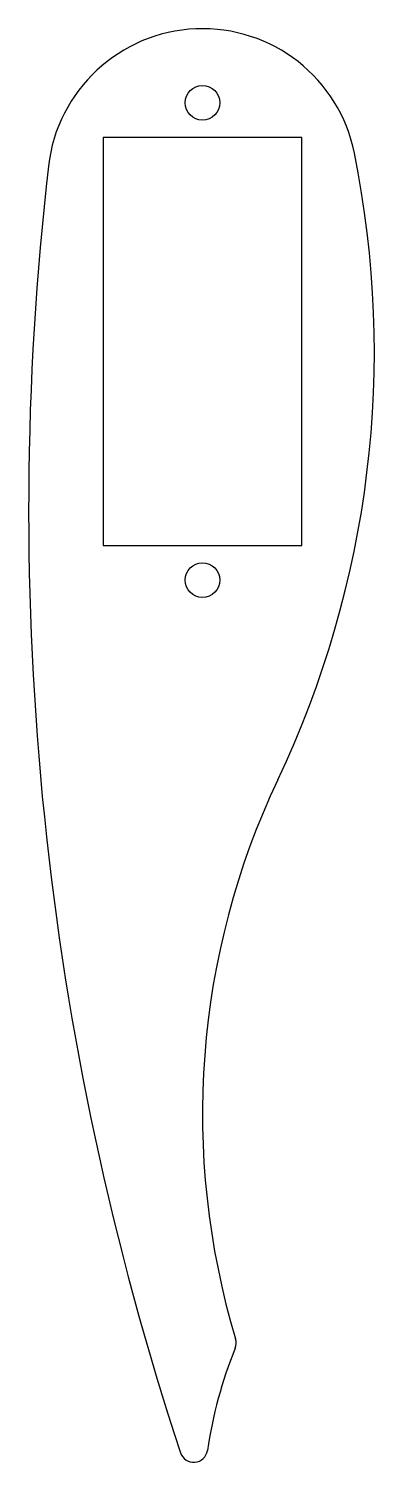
# Model space of a CAD drawing. Header units: millimetres. Extents: x 0 to 20, y 0 to 82.9.
import ezdxf

# ---------------------------------------------------------------- set-up
doc = ezdxf.new("R2010")
doc.units = ezdxf.units.MM
doc.layers.add('CORTE', color=7, linetype='Continuous')

msp = doc.modelspace()

# ---------------------------------------------------------------- linework, layer by layer
at = {"layer": 'CORTE'}
for p, q in [((4.313, 76.61), (4.313, 53.01)), ((15.813, 76.61), (4.313, 76.61)), ((15.813, 53.01), (15.813, 76.61)), ((4.313, 53.01), (15.813, 53.01))]:
    msp.add_line(p, q, dxfattribs=at)
for centre in [(10.063, 78.61), (10.063, 51.01)]:
    msp.add_circle(centre, 1, dxfattribs=at)
for centre, radius, start, end in [((10.063, 73.917), 8.976, 11.47957, 173.40827), ((-37.644, 64.229), 57.656, 334.56967, 11.47957), ((173.304, 55.054), 173.304, 173.40827, 198.33106), ((55.098, 20.132), 45.035, 154.56967, 196.77952), ((11.214, 6.9), 0.8, 337.99959, 16.77952), ((36.063, -3.14), 26, 157.99959, 171.54633), ((9.554, 0.8), 0.8, 198.33106, 351.54633)]:
    msp.add_arc(centre, radius, start, end, dxfattribs=at)

doc.saveas('drawing.dxf')
